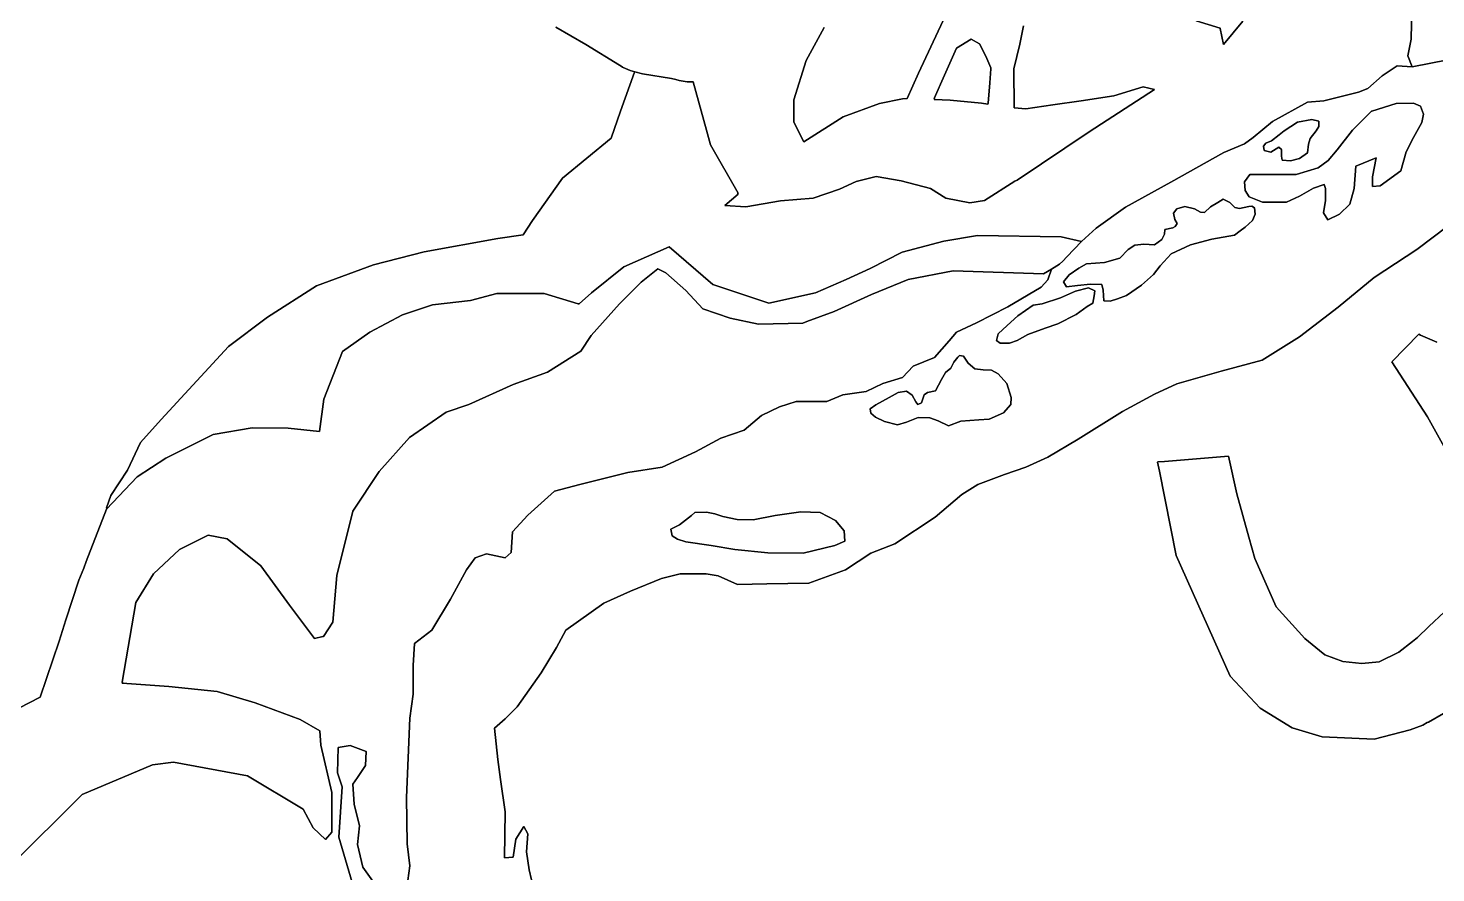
# Model space of a CAD drawing. Header units: inches. Extents: x 288635 to 1232953, y 676945 to 1655780.
# Drawn here: x 537801 to 555702, y 1421025 to 1431772 of the extents above; entities that cross this region are included whole.
import ezdxf

# ---------------------------------------------------------------- set-up
doc = ezdxf.new("R2010")
doc.units = ezdxf.units.IN
doc.header["$MEASUREMENT"] = 0
doc.layers.add('Images', color=7, linetype='Continuous')
picture_1 = doc.add_image_def('image3.jpg', size_in_pixel=(2620, 3729))
picture_2 = doc.add_image_def('image4.jpg', size_in_pixel=(1536, 2752))

msp = doc.modelspace()

# ---------------------------------------------------------------- linework, layer by layer
at = {"color": 1}
for points in [[(555398.9175, 1432031.164), (555389.4614, 1431632.7046), (555389.4614, 1431632.7046), (555347.128, 1431421.0375), (555400.0448, 1431278.1623), (555211.4385, 1431291.0781), (555018.3981, 1431164.0778), (554835.5178, 1431006.5975), (554718.6775, 1430955.7974), (554276.7166, 1430849.1172), (554068.4362, 1430828.7971), (553626.4753, 1430584.9566), (553377.5549, 1430381.7562), (553270.8746, 1430300.4761), (553006.7141, 1430188.7158), (552331.0728, 1429812.7951), (551757.0316, 1429492.7545), (551381.1109, 1429228.5939), (551194.8996, 1429055.9258), (550937.7215, 1429117.6485), (549872.9392, 1429136.0704), (549446.0029, 1429063.6509), (548914.1893, 1428920.7756), (548509.376, 1428714.4002), (548203.7816, 1428575.4937), (547814.298, 1428403.3769), (547221.2661, 1428274.4569), (546506.8896, 1428512.5823), (545951.2635, 1428988.8333), (545375.0222, 1428737.1525), (544965.2751, 1428404.8371), (544807.7846, 1428263.228), (544796.5109, 1428266.5721), (544795.9963, 1428266.7247), (544362.7939, 1428395.224), (543759.5427, 1428395.224), (543426.167, 1428307.9113), (542941.9785, 1428252.3487), (542560.9778, 1428125.3485), (542148.227, 1427903.098), (541798.9763, 1427657.035), (541560.8508, 1427053.7838), (541505.2882, 1426641.033), (541108.4124, 1426680.7206), (540648.0365, 1426688.6581), (540155.9105, 1426601.3454), (539552.6593, 1426299.7198), (539187.5335, 1426061.5943), (538798.4315, 1425654.1898), (538805.3343, 1425674.8982), (538798.4315, 1425667.6707), (538850.7421, 1425824.6024), (539065.055, 1426150.0405), (539231.7428, 1426499.2912), (539493.6809, 1426792.9793), (540350.9326, 1427721.6687), (540843.0586, 1428094.7319), (541470.1223, 1428491.6077), (542192.4363, 1428761.4832), (542835.3751, 1428928.1711), (543772.0019, 1429094.8589), (544097.4401, 1429142.484), (544216.5028, 1429325.0469), (544597.5036, 1429864.7979), (545216.6298, 1430372.799), (545335.6926, 1430714.1121), (545514.0475, 1431210.4041), (545516.859, 1431218.2275), (545612.6836, 1431192.0756), (545980.895, 1431129.9101), (546036.5975, 1431120.5058), (546081.3431, 1431107.0158), (546180.4033, 1431090.5058), (546255.9639, 1431088.3897), (546426.5602, 1430475.8986), (546479.1958, 1430286.9213), (546828.4465, 1429673.0868), (546823.3252, 1429668.6069), (546828.4465, 1429659.6059), (546662.6511, 1429514.5755), (546928.6356, 1429499.5198), (547367.8448, 1429573.6032), (547785.8873, 1429610.645), (548119.263, 1429721.7702), (548330.93, 1429822.3121), (548584.9306, 1429885.8122), (548902.4312, 1429827.6037), (549278.1403, 1429732.3536), (549471.8437, 1429609.5838), (549774.6024, 1429551.5197), (549963.4125, 1429581.5408), (550349.1253, 1429824.1036), (550378.8091, 1429838.1871), (551294.2693, 1430452.0217), (552125.6763, 1430992.4362), (551982.1873, 1431025.9169), (551606.4783, 1430909.5), (551192.026, 1430848.189), (550830.7054, 1430794.7379), (550490.0981, 1430744.3509), (550339.867, 1430759.7204), (550339.7989, 1430773.2096), (550337.4282, 1431242.4524), (550337.4949, 1431242.7249), (550337.4282, 1431255.9333), (550413.6284, 1431567.0839), (550460.3262, 1431803.6356)], [(555855.129, 1431368.1208), (555400.0448, 1431278.1623), (555347.128, 1431421.0375), (555389.4614, 1431632.7046), (555398.9175, 1432031.164)], [(544512.647, 1431783.8511), (544893.3458, 1431562.2983), (545322.284, 1431299.7712), (545340.7803, 1431288.4508), (545358.432, 1431277.6473), (545367.4426, 1431272.1324), (545456.0565, 1431234.8213), (545516.859, 1431218.2275), (545514.0475, 1431210.4041), (545335.6926, 1430714.1121), (545216.6298, 1430372.799), (544597.5036, 1429864.7979), (544216.5028, 1429325.0469), (544097.4401, 1429142.484), (543772.0019, 1429094.8589), (542835.3751, 1428928.1711), (542192.4363, 1428761.4832), (541470.1223, 1428491.6077), (540843.0586, 1428094.7319), (540350.9326, 1427721.6687), (539493.6809, 1426792.9793), (539231.7428, 1426499.2912), (539065.055, 1426150.0405), (538850.7421, 1425824.6024), (538798.4315, 1425667.6707), (538805.3343, 1425674.8982), (538798.4315, 1425654.1898), (538540.5989, 1424985.3833), (538507.4546, 1424902.0975), (538445.9288, 1424747.4943), (538282.4381, 1424245.1498), (538194.3648, 1423974.534), (537952.7843, 1423258.8593), (537275.8518, 1422912.1378)], [(550460.3262, 1431803.6356), (550413.6284, 1431567.0839), (550337.4282, 1431255.9333), (550337.4949, 1431242.7249), (550337.4282, 1431242.4524), (550339.7989, 1430773.2096), (550339.867, 1430759.7204), (550490.0981, 1430744.3509), (550830.7054, 1430794.7379), (551192.026, 1430848.189), (551606.4783, 1430909.5), (551982.1873, 1431025.9169), (552125.6763, 1430992.4362), (551294.2693, 1430452.0217), (550378.8091, 1429838.1871), (550349.1253, 1429824.1036), (549963.4125, 1429581.5408), (549774.6024, 1429551.5197), (549471.8437, 1429609.5838), (549278.1403, 1429732.3536), (548902.4312, 1429827.6037), (548584.9306, 1429885.8122), (548330.93, 1429822.3121), (548119.263, 1429721.7702), (547785.8873, 1429610.645), (547367.8448, 1429573.6032), (546928.6356, 1429499.5198), (546662.6511, 1429514.5755), (546828.4465, 1429659.6059), (546823.3252, 1429668.6069), (546828.4465, 1429673.0868), (546479.1958, 1430286.9213), (546426.5602, 1430475.8986), (546255.9639, 1431088.3897), (546180.4033, 1431090.5058), (546081.3431, 1431107.0158), (546036.5975, 1431120.5058), (545980.895, 1431129.9101), (545612.6836, 1431192.0756), (545516.859, 1431218.2275), (545456.0565, 1431234.8213), (545367.4426, 1431272.1324), (545358.432, 1431277.6473), (545340.7803, 1431288.4508), (545322.284, 1431299.7712), (544893.3458, 1431562.2983), (544512.647, 1431783.8511)], [(547923.4709, 1431780.2326), (547695.9288, 1431362.1901), (547537.1785, 1430859.4808), (547537.1785, 1430845.9999), (547537.1785, 1430589.6053), (547537.1785, 1430576.1244), (547664.5315, 1430326.3572), (548166.8881, 1430642.2703), (548627.264, 1430811.604), (548918.3062, 1430875.1041), (548977.8239, 1430876.0059), (549124.5758, 1431198.0023), (549435.7264, 1431871.1036)], [(549435.7264, 1431871.1036), (549124.5758, 1431198.0023), (548977.8239, 1430876.0059), (548918.3062, 1430875.1041), (548627.264, 1430811.604), (548166.8881, 1430642.2703), (548166.8881, 1430642.2703), (547664.5315, 1430326.3572), (547537.1785, 1430576.1244), (547537.1785, 1430589.6053), (547537.1785, 1430845.9999), (547537.1785, 1430859.4808), (547695.9288, 1431362.1901), (547923.4709, 1431780.2326)], [(553245.8835, 1431860.9962), (553001.7877, 1431562.8505), (552960.2429, 1431768.997), (552959.9835, 1431770.2843), (552655.1829, 1431865.5345)], [(552655.1829, 1431865.5345), (552959.9835, 1431770.2843), (552960.2429, 1431768.997), (553001.7877, 1431562.8505), (553245.8835, 1431860.9962)], [(544231.5046, 1420808.6464), (544172.2378, 1421062.6469), (544138.371, 1421291.2474), (544155.3044, 1421519.8478), (544104.5043, 1421612.9814), (544002.9041, 1421452.1144), (543969.0374, 1421223.5139), (543858.9705, 1421215.0472), (543867.4372, 1421799.2484), (543808.1704, 1422214.1159), (543774.3036, 1422468.1164), (543731.9702, 1422866.0505), (543867.4372, 1422984.5841), (544019.8375, 1423136.9844), (544324.6381, 1423568.7853), (544519.3718, 1423890.5193), (544637.9054, 1424110.653), (545120.5063, 1424457.7871), (545459.1737, 1424610.1874), (545857.1078, 1424771.0543), (546094.175, 1424830.3211), (546424.3756, 1424830.3211), (546576.7759, 1424804.9211), (546822.3097, 1424694.8542), (547194.8438, 1424703.3209), (547728.2449, 1424711.7876), (548193.9125, 1424881.1212), (548515.6465, 1425092.7883), (548820.4471, 1425211.3219), (549336.9148, 1425549.9892), (549675.5821, 1425837.8565), (549878.7825, 1425964.8567), (550217.4499, 1426091.857), (550488.3837, 1426184.9905), (550766.4296, 1426312.6681), (551152.5104, 1426541.2686), (551716.3915, 1426896.8693), (552122.7923, 1427115.3097), (552407.2729, 1427247.39), (552971.154, 1427409.9503), (553494.3951, 1427547.1106), (553966.836, 1427846.8312), (554459.597, 1428222.7519), (554916.7979, 1428598.6727), (555460.359, 1428954.2734), (556049.6402, 1429401.3143)], [(537275.8518, 1422912.1378), (537952.7843, 1423258.8593), (538194.3648, 1423974.534), (538282.4381, 1424245.1498), (538445.9288, 1424747.4943), (538507.4546, 1424902.0975), (538540.5989, 1424985.3833), (538798.4315, 1425654.1898), (539187.5335, 1426061.5943), (539552.6593, 1426299.7198), (540155.9105, 1426601.3454), (540648.0365, 1426688.6581), (541108.4124, 1426680.7206), (541505.2882, 1426641.033), (541560.8508, 1427053.7838), (541798.9763, 1427657.035), (542148.227, 1427903.098), (542560.9778, 1428125.3485), (542941.9785, 1428252.3487), (543426.167, 1428307.9113), (543759.5427, 1428395.224), (544362.7939, 1428395.224), (544795.9963, 1428266.7247), (544796.5109, 1428266.5721), (544807.7846, 1428263.228), (544965.2751, 1428404.8371), (545375.0222, 1428737.1525), (545951.2635, 1428988.8333), (546506.8896, 1428512.5823), (547221.2661, 1428274.4569), (547814.298, 1428403.3769), (548203.7816, 1428575.4937), (548509.376, 1428714.4002), (548914.1893, 1428920.7756), (549446.0029, 1429063.6509), (549872.9392, 1429136.0704), (550937.7215, 1429117.6485), (551194.8996, 1429055.9258), (551007.7253, 1428860.7161), (550957.649, 1428808.49), (550918.4121, 1428767.5687), (550816.4606, 1428706.5676), (550816.4606, 1428706.5676), (550713.773, 1428645.126), (549562.8332, 1428684.8136), (548990.5904, 1428575.8149), (548525.251, 1428382.5991), (548049.0001, 1428168.2862), (547705.0903, 1428038.2762), (547654.6113, 1428019.1933), (547090.3598, 1428006.7842), (546730.5258, 1428080.8677), (546382.1217, 1428200.0363), (546164.3163, 1428435.4101), (545910.3158, 1428657.6605), (545809.7739, 1428710.5773), (545598.1068, 1428541.2436), (545322.9396, 1428266.0764), (544961.803, 1427863.1917), (544830.8136, 1427662.8252), (544406.1758, 1427394.4706), (543968.2702, 1427239.491), (543403.4225, 1426984.8009), (543118.434, 1426884.2167), (542649.041, 1426565.7), (542263.4682, 1426129.8351), (541928.1876, 1425626.9141), (541726.4463, 1424806.0766), (541676.974, 1424212.6516), (541555.2654, 1424032.7346), (541549.8536, 1424031.5014), (541441.6993, 1424006.8562), (541124.2874, 1424432.0094), (540759.1617, 1424932.0729), (540330.5358, 1425273.3861), (540092.4103, 1425321.0112), (539727.2846, 1425138.4484), (539393.9089, 1424828.8852), (539171.6585, 1424463.7595), (538997.178, 1423449.822), (538999.4702, 1423449.6612), (538997.178, 1423436.3411), (539592.3468, 1423394.589), (540203.5356, 1423331.0889), (540687.724, 1423188.2136), (541259.2252, 1422973.9007), (541511.3027, 1422833.3141), (541522.559, 1422647.585), (541664.0385, 1422045.2113), (541664.0385, 1421542.7537), (541584.6633, 1421447.5035), (541425.913, 1421598.3163), (541299.0956, 1421834.1007), (540590.8125, 1422259.0706), (539648.4848, 1422433.5757), (539380.6129, 1422398.8553), (538487.3708, 1422020.9451), (537574.5564, 1421108.1308)], [(537574.5564, 1421108.1308), (538487.3708, 1422020.9451), (539380.6129, 1422398.8553), (539648.4848, 1422433.5757), (540590.8125, 1422259.0706), (541299.0956, 1421834.1007), (541425.913, 1421598.3163), (541584.6633, 1421447.5035), (541664.0385, 1421542.7537), (541664.0385, 1422045.2113), (541522.559, 1422647.585), (541511.3027, 1422833.3141), (541259.2252, 1422973.9007), (540687.724, 1423188.2136), (540203.5356, 1423331.0889), (539592.3468, 1423394.589), (538997.178, 1423436.3411), (538999.4702, 1423449.6612), (538997.178, 1423449.822), (539171.6585, 1424463.7595), (539393.9089, 1424828.8852), (539727.2846, 1425138.4484), (540092.4103, 1425321.0112), (540330.5358, 1425273.3861), (540759.1617, 1424932.0729), (541124.2874, 1424432.0094), (541441.6993, 1424006.8562), (541549.8536, 1424031.5014), (541555.2654, 1424032.7346), (541676.974, 1424212.6516), (541726.4463, 1424806.0766), (541928.1876, 1425626.9141), (542263.4682, 1426129.8351), (542649.041, 1426565.7), (543118.434, 1426884.2167), (543403.4225, 1426984.8009), (543968.2702, 1427239.491), (544406.1758, 1427394.4706), (544830.8136, 1427662.8252), (544961.803, 1427863.1917), (545322.9396, 1428266.0764), (545598.1068, 1428541.2436), (545809.7739, 1428710.5773), (545910.3158, 1428657.6605), (546164.3163, 1428435.4101), (546382.1217, 1428200.0363), (546730.5258, 1428080.8677), (546730.5258, 1428080.8677), (547090.3598, 1428006.7842), (547654.6113, 1428019.1933), (547705.0903, 1428038.2762), (548049.0001, 1428168.2862), (548525.251, 1428382.5991), (548990.5904, 1428575.8149), (549562.8332, 1428684.8136), (550713.773, 1428645.126), (550816.4606, 1428706.5676), (550766.4296, 1428568.1926), (550685.1495, 1428476.7524), (550258.4286, 1428227.8319), (549862.1878, 1428024.6315), (549607.8486, 1427903.7273), (549514.7151, 1427793.6604), (549328.4481, 1427581.9933), (549057.5142, 1427471.9264), (548922.0473, 1427327.9928), (548668.0468, 1427251.7926), (548456.3797, 1427150.1924), (548160.0457, 1427107.859), (547956.8453, 1427023.1922), (547567.3779, 1427023.1922), (547355.7108, 1426955.4587), (547127.1104, 1426845.3918), (546906.9766, 1426659.1248), (546610.6427, 1426557.5246), (546288.9087, 1426379.7242), (545865.5745, 1426184.9905), (545425.3069, 1426117.257), (544815.7057, 1425964.8567), (544493.9718, 1425880.1899), (544155.3044, 1425575.3893), (543960.5707, 1425363.7222), (543943.6373, 1425101.255), (543867.4372, 1425033.5215), (543630.37, 1425084.3216), (543486.4364, 1425033.5215), (543376.3695, 1424881.1212), (543173.1691, 1424508.5872), (542936.102, 1424110.653), (542715.9682, 1423941.3194), (542699.0348, 1423661.9188), (542699.0348, 1423297.8514), (542656.7014, 1422993.0508), (542614.368, 1421985.5154), (542622.8347, 1421392.8476), (542656.7014, 1421113.447), (542631.3014, 1420927.18)], [(555831.3025, 1426408.4861), (555594.562, 1426824.9624), (555144.3652, 1427528.3948), (555484.3766, 1427876.9189), (555507.6981, 1427866.9847), (555714.2872, 1427778.9839)], [(555714.2872, 1427778.9839), (555507.6981, 1427866.9847), (555484.3766, 1427876.9189), (555144.3652, 1427528.3948), (555594.562, 1426824.9624), (555831.3025, 1426408.4861)], [(555990.1643, 1423164.2321), (555608.9956, 1422942.1524), (555591.077, 1422935.8567), (555538.6562, 1422903.9577), (555374.0451, 1422846.1213), (554916.8442, 1422725.4711), (554256.4429, 1422757.2212), (553875.4421, 1422871.5214), (553467.1612, 1423118.8232), (553087.1677, 1423526.4099), (552401.2127, 1425061.6425), (552186.1551, 1426136.9302), (552163.0872, 1426252.2699), (552165.7409, 1426252.4822), (552252.9652, 1426259.4601), (553065.4883, 1426324.462), (553170.5907, 1425848.0898), (553323.998, 1425297.9396), (553400.7787, 1425022.5882), (553670.5117, 1424408.1012), (554035.78, 1424006.5862), (554222.2105, 1423855.1114), (554289.7805, 1423800.2107), (554519.9684, 1423712.8981), (554762.0627, 1423689.8793), (554980.3443, 1423709.7231), (555230.3761, 1423832.7546), (555403.5941, 1423968.442), (555468.5016, 1424019.2862), (555614.673, 1424157.7587), (555814.0094, 1424346.5958)], [(555814.0094, 1424346.5958), (555614.673, 1424157.7587), (555468.5016, 1424019.2862), (555403.5941, 1423968.442), (555230.3761, 1423832.7546), (554980.3443, 1423709.7231), (554762.0627, 1423689.8793), (554519.9684, 1423712.8981), (554289.7805, 1423800.2107), (554222.2105, 1423855.1114), (554035.78, 1424006.5862), (553670.5117, 1424408.1012), (553400.7787, 1425022.5882), (553323.998, 1425297.9396), (553170.5907, 1425848.0898), (553065.4883, 1426324.462), (552252.9652, 1426259.4601), (552165.7409, 1426252.4822), (552163.0872, 1426252.2699), (552186.1551, 1426136.9302), (552401.2127, 1425061.6425), (553087.1677, 1423526.4099), (553467.1612, 1423118.8232), (553875.4421, 1422871.5214), (554256.4429, 1422757.2212), (554916.8442, 1422725.4711), (555374.0451, 1422846.1213), (555538.6562, 1422903.9577), (555591.077, 1422935.8567), (555608.9956, 1422942.1524), (555990.1643, 1423164.2321)], [(542182.5671, 1420918.7133), (542055.5669, 1421096.5137), (541987.8334, 1421384.3809), (542013.2335, 1421621.448), (541945.5, 1421900.8486), (541928.5666, 1422154.8491), (541987.8334, 1422239.516), (542089.4336, 1422391.9163), (542097.9003, 1422569.7166), (541894.6999, 1422645.9168), (541742.2996, 1422620.5167), (541733.8329, 1422298.7827), (541793.0997, 1422120.9824), (541750.7663, 1421477.5144), (541962.4334, 1420757.8463)]]:
    msp.add_lwpolyline(points, dxfattribs=at)
for points in [[(549923.7249, 1430816.8957), (550006.3502, 1430804.7051), (550007.6313, 1430817.997), (550007.6328, 1430818.013), (550032.6276, 1431077.352), (550045.3276, 1431255.1524), (550044.5006, 1431257.0546), (550045.3276, 1431268.6333), (549981.8275, 1431414.6836), (549899.2773, 1431573.4339), (549791.3271, 1431630.584), (549607.1768, 1431516.2838), (549455.653, 1431175.8191), (549323.369, 1430878.5849), (549329.2256, 1430878.2635), (549323.369, 1430865.104), (549526.8491, 1430853.9374), (549923.7249, 1430816.8957)], [(550007.6313, 1430817.997), (550006.3502, 1430804.7051), (549923.7249, 1430816.8957), (549526.8491, 1430853.9374), (549323.369, 1430865.104), (549329.2256, 1430878.2635), (549323.369, 1430878.5849), (549455.653, 1431175.8191), (549607.1768, 1431516.2838), (549791.3271, 1431630.584), (549899.2773, 1431573.4339), (549981.8275, 1431414.6836), (550045.3276, 1431268.6333), (550044.5006, 1431257.0546), (550045.3276, 1431255.1524), (550032.6276, 1431077.352), (550007.6328, 1430818.013), (550007.6313, 1430817.997)], [(555198.1848, 1430813.6102), (554888.7419, 1430717.4752), (554888.3042, 1430722.17), (554644.4637, 1430473.2495), (554446.3433, 1430224.329), (554334.5831, 1430087.1687), (554207.5829, 1429995.7285), (553928.1823, 1429909.3683), (553699.5818, 1429909.3683), (553338.9011, 1429909.3683), (553267.781, 1429817.9282), (553277.941, 1429706.1679), (553328.7411, 1429624.8878), (553496.3814, 1429558.8476), (553801.182, 1429558.8476), (553968.8224, 1429635.0478), (554146.6227, 1429736.648), (554280.6021, 1429784.7839), (554299.023, 1429731.568), (554299.023, 1429579.1677), (554273.623, 1429421.6874), (554329.5031, 1429335.3272), (554476.8234, 1429406.4473), (554608.9037, 1429533.4476), (554664.7838, 1429731.568), (554685.1038, 1430016.0486), (554944.1843, 1430122.7288), (554898.4642, 1429878.8883), (554898.4642, 1429756.968), (554994.9844, 1429767.1281), (555259.145, 1429955.0884), (555325.1851, 1430198.9289), (555416.6253, 1430381.8093), (555523.3055, 1430569.7697), (555543.6255, 1430676.4499), (555508.0655, 1430778.0501), (555416.6253, 1430818.6902), (555198.1848, 1430813.6102)], [(555508.0655, 1430778.0501), (555543.6255, 1430676.4499), (555523.3055, 1430569.7697), (555416.6253, 1430381.8093), (555325.1851, 1430198.9289), (555259.145, 1429955.0884), (554994.9844, 1429767.1281), (554898.4642, 1429756.968), (554898.4642, 1429878.8883), (554944.1843, 1430122.7288), (554685.1038, 1430016.0486), (554664.7838, 1429731.568), (554608.9037, 1429533.4476), (554476.8234, 1429406.4473), (554329.5031, 1429335.3272), (554273.623, 1429421.6874), (554299.023, 1429579.1677), (554299.023, 1429731.568), (554280.6021, 1429784.7839), (554146.6227, 1429736.648), (553968.8224, 1429635.0478), (553801.182, 1429558.8476), (553496.3814, 1429558.8476), (553328.7411, 1429624.8878), (553277.941, 1429706.1679), (553267.781, 1429817.9282), (553338.9011, 1429909.3683), (553699.5818, 1429909.3683), (553928.1823, 1429909.3683), (554207.5829, 1429995.7285), (554334.5831, 1430087.1687), (554446.3433, 1430224.329), (554644.4637, 1430473.2495), (554888.3042, 1430722.17), (554888.7419, 1430717.4752), (555198.1848, 1430813.6102), (555416.6253, 1430818.6902), (555508.0655, 1430778.0501)], [(554216.1906, 1430587.0558), (554127.2905, 1430610.3392), (553943.1401, 1430576.4725), (553773.8064, 1430466.4056), (553710.3063, 1430413.4888), (553612.9394, 1430337.2886), (553540.9726, 1430307.6553), (553511.3392, 1430269.5552), (553519.8059, 1430214.5217), (553602.3561, 1430195.4717), (553703.9563, 1430258.9718), (553737.823, 1430229.3384), (553739.9397, 1430142.5549), (553746.2897, 1430091.7548), (553854.2399, 1430083.2881), (553968.5402, 1430112.9215), (554072.257, 1430184.8883), (554084.9571, 1430294.9552), (554104.0071, 1430366.922), (554180.2072, 1430466.4056), (554214.074, 1430521.439), (554216.1906, 1430587.0558)], [(554084.9571, 1430294.9552), (554072.257, 1430184.8883), (553968.5402, 1430112.9215), (553854.2399, 1430083.2881), (553746.2897, 1430091.7548), (553739.9397, 1430142.5549), (553737.823, 1430229.3384), (553703.9563, 1430258.9718), (553602.3561, 1430195.4717), (553519.8059, 1430214.5217), (553511.3392, 1430269.5552), (553540.9726, 1430307.6553), (553612.9394, 1430337.2886), (553710.3063, 1430413.4888), (553773.8064, 1430466.4056), (553943.1401, 1430576.4725), (554127.2905, 1430610.3392), (554216.1906, 1430587.0558), (554214.074, 1430521.439), (554180.2072, 1430466.4056), (554104.0071, 1430366.922), (554084.9571, 1430294.9552)], [(553396.3335, 1429484.8347), (553360.35, 1429508.1181), (553322.25, 1429501.7681), (553205.8331, 1429478.4847), (553144.4496, 1429491.1847), (553083.0662, 1429554.6849), (552998.3993, 1429594.9016), (552928.5492, 1429554.6849), (552835.4157, 1429499.6514), (552759.2155, 1429427.6846), (552710.5321, 1429429.8013), (552632.2153, 1429472.1347), (552511.565, 1429501.7681), (552407.8481, 1429474.2514), (552365.5147, 1429417.1012), (552382.4481, 1429338.7844), (552412.0815, 1429285.8677), (552388.7981, 1429247.7676), (552357.048, 1429232.9509), (552257.5645, 1429209.6675), (552253.3312, 1429150.4007), (552219.4644, 1429084.7839), (552124.2142, 1429013.6638), (551988.7473, 1429025.5171), (551874.4471, 1429010.7004), (551787.6636, 1428955.667), (551681.83, 1428847.7168), (551489.213, 1428792.6833), (551260.6125, 1428775.75), (551161.129, 1428716.4832), (551038.3621, 1428631.8163), (550968.5119, 1428545.0328), (551006.612, 1428479.416), (551146.3123, 1428496.3494), (551311.4126, 1428515.3994), (551453.2296, 1428509.0494), (551470.1629, 1428437.0826), (551478.6296, 1428303.7324), (551559.0631, 1428299.499), (551654.3133, 1428327.0157), (551766.4969, 1428371.4658), (551959.1139, 1428501.4294), (552111.5142, 1428636.8964), (552196.1811, 1428746.9632), (552335.8813, 1428899.3635), (552581.4152, 1429013.6638), (552852.349, 1429085.6306), (553142.3329, 1429137.7007), (553212.1831, 1429192.7341), (553277.7999, 1429239.3009), (553370.9334, 1429326.0844), (553402.6835, 1429406.5179), (553396.3335, 1429484.8347)], [(553144.4496, 1429491.1847), (553205.8331, 1429478.4847), (553322.25, 1429501.7681), (553360.35, 1429508.1181), (553396.3335, 1429484.8347), (553402.6835, 1429406.5179), (553370.9334, 1429326.0844), (553277.7999, 1429239.3009), (553212.1831, 1429192.7341), (553142.3329, 1429137.7007), (552852.349, 1429085.6306), (552581.4152, 1429013.6638), (552335.8813, 1428899.3635), (552196.1811, 1428746.9632), (552111.5142, 1428636.8964), (551959.1139, 1428501.4294), (551766.4969, 1428371.4658), (551654.3133, 1428327.0157), (551559.0631, 1428299.499), (551478.6296, 1428303.7324), (551470.1629, 1428437.0826), (551453.2296, 1428509.0494), (551311.4126, 1428515.3994), (551146.3123, 1428496.3494), (551006.612, 1428479.416), (550968.5119, 1428545.0328), (551038.3621, 1428631.8163), (551161.129, 1428716.4832), (551260.6125, 1428775.75), (551489.213, 1428792.6833), (551681.83, 1428847.7168), (551787.6636, 1428955.667), (551874.4471, 1429010.7004), (551988.7473, 1429025.5171), (552124.2142, 1429013.6638), (552219.4644, 1429084.7839), (552253.3312, 1429150.4007), (552257.5645, 1429209.6675), (552357.048, 1429232.9509), (552388.7981, 1429247.7676), (552412.0815, 1429285.8677), (552382.4481, 1429338.7844), (552365.5147, 1429417.1012), (552407.8481, 1429474.2514), (552511.565, 1429501.7681), (552632.2153, 1429472.1347), (552710.5321, 1429429.8013), (552759.2155, 1429427.6846), (552835.4157, 1429499.6514), (552928.5492, 1429554.6849), (552998.3993, 1429594.9016), (553083.0662, 1429554.6849), (553144.4496, 1429491.1847)], [(551365.7264, 1428428.8699), (551286.1396, 1428467.8167), (551121.8859, 1428423.7899), (550930.1694, 1428342.951), (550695.165, 1428266.3096), (550580.0182, 1428249.3762), (550386.9778, 1428113.9093), (550251.5108, 1427986.9091), (550134.6706, 1427883.6155), (550114.3506, 1427798.9487), (550161.764, 1427763.3886), (550280.2976, 1427763.3886), (550380.2044, 1427798.9487), (550512.2847, 1427873.4555), (550732.4185, 1427956.429), (550896.6721, 1428012.3091), (551126.9659, 1428129.1493), (551267.5129, 1428229.0562), (551338.633, 1428271.3896), (551358.953, 1428367.9098), (551365.7264, 1428428.8699)], [(550280.2976, 1427763.3886), (550161.764, 1427763.3886), (550114.3506, 1427798.9487), (550134.6706, 1427883.6155), (550251.5108, 1427986.9091), (550386.9778, 1428113.9093), (550580.0182, 1428249.3762), (550695.165, 1428266.3096), (550930.1694, 1428342.951), (551121.8859, 1428423.7899), (551286.1396, 1428467.8167), (551365.7264, 1428428.8699), (551358.953, 1428367.9098), (551338.633, 1428271.3896), (551267.5129, 1428229.0562), (551126.9659, 1428129.1493), (550896.6721, 1428012.3091), (550732.4185, 1427956.429), (550512.2847, 1427873.4555), (550380.2044, 1427798.9487), (550280.2976, 1427763.3886)], [(549339.821, 1427158.3823), (549236.1041, 1427135.0989), (549193.7707, 1427108.0056), (549159.904, 1427006.4054), (549115.8772, 1426982.6986), (549088.7838, 1427016.5654), (549041.3704, 1427101.2322), (548971.9436, 1427152.0323), (548865.2634, 1427135.0989), (548748.4231, 1427074.1388), (548579.0895, 1426977.6186), (548507.9693, 1426928.5119), (548518.1293, 1426872.6318), (548577.3961, 1426823.525), (548689.1564, 1426765.9515), (548858.49, 1426727.0048), (548971.9436, 1426760.8715), (549117.5705, 1426816.7516), (549268.2775, 1426813.365), (549373.2644, 1426774.4182), (549506.5088, 1426712.9289), (549659.9675, 1426771.1374), (549890.1554, 1426789.6583), (550022.4474, 1426797.5958), (550205.0102, 1426876.9709), (550297.6146, 1426985.4503), (550302.9062, 1427072.763), (550244.6978, 1427250.0342), (550136.1126, 1427375.5528), (550052.2924, 1427421.2729), (549945.6122, 1427423.8129), (549841.472, 1427439.0529), (549753.8418, 1427511.443), (549695.4217, 1427600.3432), (549645.8916, 1427605.4232), (549621.7615, 1427586.3732), (549572.2314, 1427522.8731), (549534.1314, 1427447.9429), (549468.0912, 1427389.5228), (549417.2911, 1427303.1626), (549339.821, 1427158.3823)], [(550297.6146, 1426985.4503), (550205.0102, 1426876.9709), (550022.4474, 1426797.5958), (549890.1554, 1426789.6583), (549659.9675, 1426771.1374), (549506.5088, 1426712.9289), (549373.2644, 1426774.4182), (549268.2775, 1426813.365), (549117.5705, 1426816.7516), (548971.9436, 1426760.8715), (548858.49, 1426727.0048), (548689.1564, 1426765.9515), (548577.3961, 1426823.525), (548518.1293, 1426872.6318), (548507.9693, 1426928.5119), (548579.0895, 1426977.6186), (548748.4231, 1427074.1388), (548865.2634, 1427135.0989), (548971.9436, 1427152.0323), (549041.3704, 1427101.2322), (549088.7838, 1427016.5654), (549115.8772, 1426982.6986), (549159.904, 1427006.4054), (549193.7707, 1427108.0056), (549236.1041, 1427135.0989), (549339.821, 1427158.3823), (549417.2911, 1427303.1626), (549468.0912, 1427389.5228), (549534.1314, 1427447.9429), (549572.2314, 1427522.8731), (549621.7615, 1427586.3732), (549645.8916, 1427605.4232), (549695.4217, 1427600.3432), (549753.8418, 1427511.443), (549841.472, 1427439.0529), (549945.6122, 1427423.8129), (550052.2924, 1427421.2729), (550136.1126, 1427375.5528), (550244.6978, 1427250.0342), (550302.9062, 1427072.763), (550297.6146, 1426985.4503)], [(547626.5876, 1425619.1392), (547302.7369, 1425571.5142), (547020.1686, 1425518.427), (546816.9609, 1425520.0791), (546635.9856, 1425558.8141), (546534.3854, 1425593.7392), (546429.6102, 1425612.7892), (546277.2099, 1425609.6142), (546235.9348, 1425571.5142), (546083.5345, 1425450.8639), (545972.4093, 1425396.8888), (545991.4593, 1425311.1636), (546058.1344, 1425269.8886), (546166.0846, 1425238.1385), (546486.7603, 1425190.5134), (546786.4809, 1425139.0783), (547208.1217, 1425098.4382), (547655.1626, 1425093.3582), (548061.5634, 1425189.8784), (548188.5637, 1425245.7585), (548178.4037, 1425377.8388), (548066.6434, 1425509.919), (547871.063, 1425609.6142), (547626.5876, 1425619.1392)], [(547871.063, 1425609.6142), (548066.6434, 1425509.919), (548178.4037, 1425377.8388), (548188.5637, 1425245.7585), (548061.5634, 1425189.8784), (547655.1626, 1425093.3582), (547208.1217, 1425098.4382), (546786.4809, 1425139.0783), (546486.7603, 1425190.5134), (546166.0846, 1425238.1385), (546058.1344, 1425269.8886), (545991.4593, 1425311.1636), (545972.4093, 1425396.8888), (546083.5345, 1425450.8639), (546235.9348, 1425571.5142), (546277.2099, 1425609.6142), (546429.6102, 1425612.7892), (546534.3854, 1425593.7392), (546635.9856, 1425558.8141), (546816.9609, 1425520.0791), (547020.1686, 1425518.427), (547302.7369, 1425571.5142), (547626.5876, 1425619.1392), (547871.063, 1425609.6142)]]:
    msp.add_lwpolyline(points, close=True, dxfattribs=at)
at = {"color": 1, "ltscale": 3}
for points in [[(542631.3014, 1420927.18), (542656.7014, 1421113.447), (542622.8347, 1421392.8476), (542614.368, 1421985.5154), (542656.7014, 1422993.0508), (542699.0348, 1423297.8514), (542699.0348, 1423661.9188), (542715.9682, 1423941.3194), (542936.102, 1424110.653), (543173.1691, 1424508.5872), (543376.3695, 1424881.1212), (543486.4364, 1425033.5215), (543630.37, 1425084.3216), (543867.4372, 1425033.5215), (543943.6373, 1425101.255), (543960.5707, 1425363.7222), (544155.3044, 1425575.3893), (544493.9718, 1425880.1899), (544815.7057, 1425964.8567), (545425.3069, 1426117.257), (545865.5745, 1426184.9905), (546288.9087, 1426379.7242), (546610.6427, 1426557.5246), (546906.9766, 1426659.1248), (547127.1104, 1426845.3918), (547355.7108, 1426955.4587), (547567.3779, 1427023.1922), (547956.8453, 1427023.1922), (548160.0457, 1427107.859), (548456.3797, 1427150.1924), (548668.0468, 1427251.7926), (548922.0473, 1427327.9928), (549057.5142, 1427471.9264), (549328.4481, 1427581.9933), (549514.7151, 1427793.6604), (549607.8486, 1427903.7273), (549862.1878, 1428024.6315), (550258.4286, 1428227.8319), (550685.1495, 1428476.7524), (550766.4296, 1428568.1926), (550816.4606, 1428706.5676), (550918.4121, 1428767.5687), (550957.649, 1428808.49), (551007.7253, 1428860.7161), (551194.8996, 1429055.9258), (551381.1109, 1429228.5939), (551757.0316, 1429492.7545), (552331.0728, 1429812.7951), (553006.7141, 1430188.7158), (553270.8746, 1430300.4761), (553377.5549, 1430381.7562), (553626.4753, 1430584.9566), (554068.4362, 1430828.7971), (554276.7166, 1430849.1172), (554718.6775, 1430955.7974), (554835.5178, 1431006.5975), (555018.3981, 1431164.0778), (555211.4385, 1431291.0781), (555400.0448, 1431278.1623), (555855.129, 1431368.1208)], [(556049.6402, 1429401.3143), (555460.359, 1428954.2734), (554916.7979, 1428598.6727), (554459.597, 1428222.7519), (553966.836, 1427846.8312), (553494.3951, 1427547.1106), (552971.154, 1427409.9503), (552407.2729, 1427247.39), (552122.7923, 1427115.3097), (551716.3915, 1426896.8693), (551152.5104, 1426541.2686), (550766.4296, 1426312.6681), (550488.3837, 1426184.9905), (550217.4499, 1426091.857), (549878.7825, 1425964.8567), (549675.5821, 1425837.8565), (549336.9148, 1425549.9892), (548820.4471, 1425211.3219), (548515.6465, 1425092.7883), (548193.9125, 1424881.1212), (547728.2449, 1424711.7876), (547194.8438, 1424703.3209), (546822.3097, 1424694.8542), (546576.7759, 1424804.9211), (546424.3756, 1424830.3211), (546094.175, 1424830.3211), (545857.1078, 1424771.0543), (545459.1737, 1424610.1874), (545120.5063, 1424457.7871), (544637.9054, 1424110.653), (544519.3718, 1423890.5193), (544324.6381, 1423568.7853), (544019.8375, 1423136.9844), (543867.4372, 1422984.5841), (543731.9702, 1422866.0505), (543774.3036, 1422468.1164), (543808.1704, 1422214.1159), (543867.4372, 1421799.2484), (543858.9705, 1421215.0472), (543969.0374, 1421223.5139), (544002.9041, 1421452.1144), (544104.5043, 1421612.9814), (544155.3044, 1421519.8478), (544138.371, 1421291.2474), (544172.2378, 1421062.6469), (544231.5046, 1420808.6464)], [(541962.4334, 1420757.8463), (541750.7663, 1421477.5144), (541793.0997, 1422120.9824), (541733.8329, 1422298.7827), (541742.2996, 1422620.5167), (541894.6999, 1422645.9168), (542097.9003, 1422569.7166), (542089.4336, 1422391.9163), (541987.8334, 1422239.516), (541928.5666, 1422154.8491), (541945.5, 1421900.8486), (542013.2335, 1421621.448), (541987.8334, 1421384.3809), (542055.5669, 1421096.5137), (542182.5671, 1420918.7133)]]:
    msp.add_lwpolyline(points, dxfattribs=at)

# ---------------------------------------------------------------- pictures from other files: only their frames are drawn
at = {"layer": 'Images'}
image = msp.add_image(picture_1, insert=(541263.4163, 1442412.7984), size_in_units=(44056.2165, 62704.4395), rotation=-16.124944785, dxfattribs=at)
image.dxf.flags = 7
image = msp.add_image(picture_2, insert=(512172.3558, 1384013.6564), size_in_units=(38934.3108, 69757.3068), rotation=-22.287740708, dxfattribs=at)
image.dxf.flags = 7

doc.saveas('drawing.dxf')
